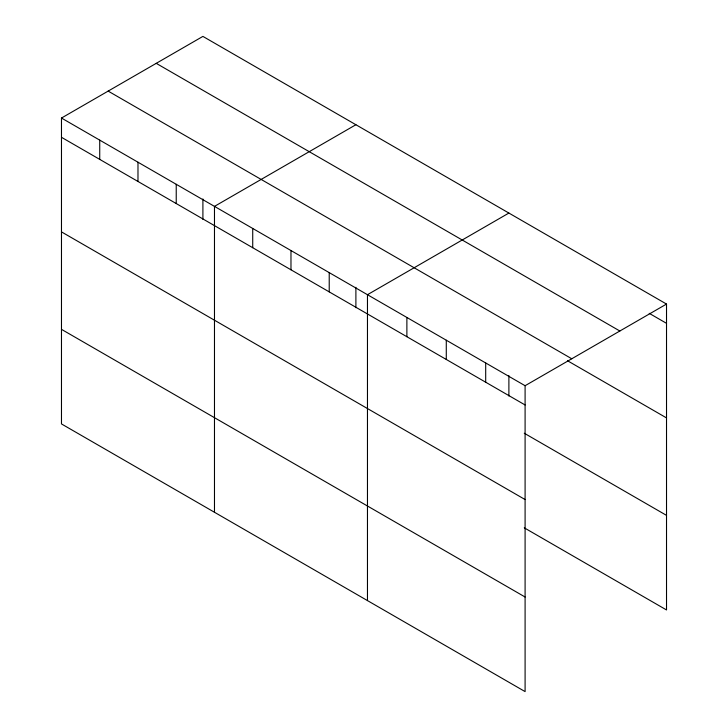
<?xml version="1.0" encoding="UTF-8"?>
<svg xmlns="http://www.w3.org/2000/svg" width="728" height="728" viewBox="0 0 728 728"><rect width="100%" height="100%" fill="white"/><g stroke="black" fill="none" stroke-linecap="round" stroke-linejoin="round"><path stroke-width="1.09" d="M61.48 118.045L525.097 385.713L525.097 691.6L61.48 423.933L61.48 118.045L202.903 36.4L666.52 304.067L666.52 609.955L524.269 527.827M355.892 124.734L214.478 206.379L214.478 512.266M508.89 213.058L367.467 294.704L367.467 600.591M525.097 385.713L666.52 304.067M649.221 313.331L666.52 323.323M156.229 63.345L619.846 331.012M108.153 91.1L571.771 358.767M567.521 360.751L666.52 417.908M61.48 137.301L525.097 404.968M524.269 433.233L666.52 515.369M61.48 231.886L525.097 499.554M61.48 329.347L525.097 597.015M508.89 375.63L508.89 396.032M485.694 362.963L485.694 382.218M446.282 340.213L446.282 359.459M406.879 317.463L406.879 336.709M355.892 287.296L355.892 307.698M329.22 272.627L329.22 291.873M290.973 250.541L290.973 269.797M252.725 228.456L252.725 247.711M202.903 198.972L202.903 219.365M176.231 184.293L176.231 203.549M137.983 162.208L137.983 181.463M99.727 140.131L99.727 159.377"/></g></svg>
